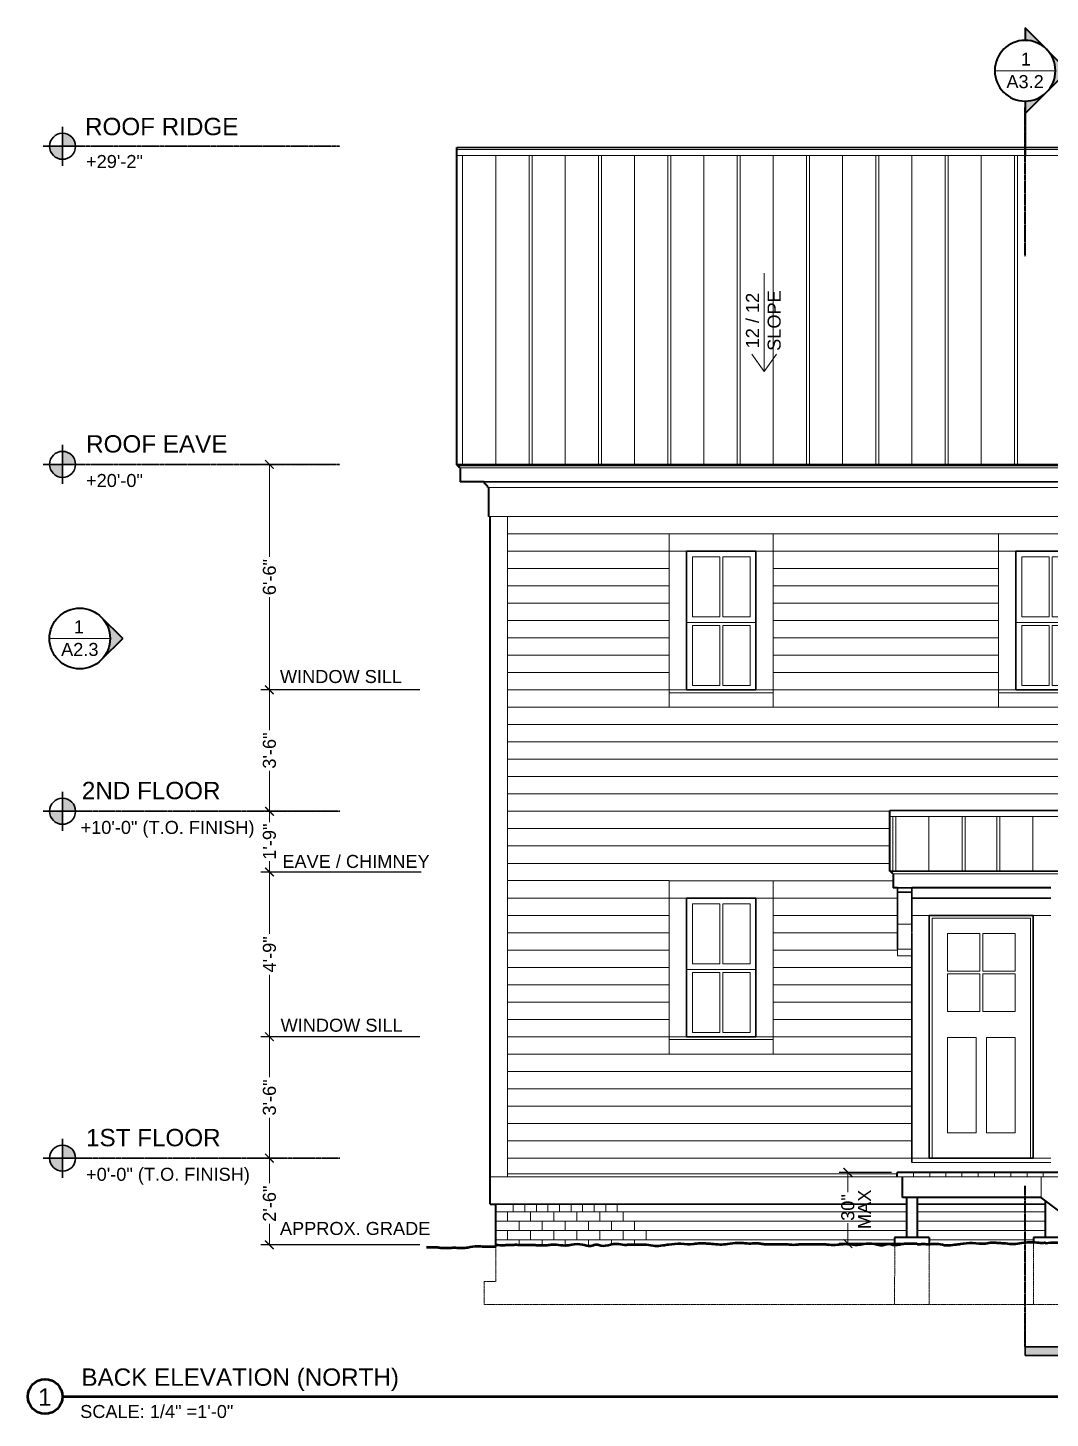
# Model space of a CAD drawing. Header units: inches. Extents: x -54 to 15382, y 469 to 41738.
# Drawn here: x 3318 to 3671.8, y 5338 to 5819 of the extents above; entities that cross this region are included whole.
import ezdxf

# ---------------------------------------------------------------- set-up
doc = ezdxf.new("R2010")
doc.units = ezdxf.units.IN
doc.header["$MEASUREMENT"] = 0
doc.linetypes.add('CENTER', pattern=[2, 1.25, -0.25, 0.25, -0.25])
doc.linetypes.add('DASHED2', pattern=[0.375, 0.25, -0.125])
doc.layers.get('0').update_dxf_attribs({"lineweight": 9})
for name, color, linetype, lineweight in [('1', 7, 'Continuous', 9), ('2', 7, 'Continuous', 18), ('3', 7, 'Continuous', 30), ('4', 7, 'Continuous', 40), ('5', 7, 'Continuous', 50), ('A-DIMSx', 7, 'Continuous', 9), ('A-LINK', 7, 'Continuous', 40), ('A-TEXTx', 7, 'Continuous', 18), ('TB-11x17', 7, 'Continuous', 50)]:
    doc.layers.add(name, color=color, linetype=linetype, lineweight=lineweight)
doc.styles.get("Standard").update_dxf_attribs({"font": 'arial.ttf'})
doc.dimstyles.get("Standard").update_dxf_attribs({"dimtxt": 3, "dimasz": 2, "dimexe": 0.03125, "dimexo": 0.0625, "dimgap": 0.03125, "dimtad": 0, "dimtoh": 1, "dimdec": 4, "dimlfac": 0.99985, "dimzin": 0, "dimdsep": 46, "dimlunit": 4, "dimtxsty": 'Standard', "dimblk": 'ARCHTICK', "dimblk1": 'ARCHTICK', "dimblk2": 'ARCHTICK', "dimcen": 0.09, "dimclrt": 256, "dimadec": 0, "dimazin": 0, "dimtfac": 1, "dimtdec": 4, "dimtofl": 0, "dimtmove": 0, "dimatfit": 3, "dimfxl": 1, "dimtolj": 1, "dimtzin": 0, "dimarcsym": 0})

# ---------------------------------------------------------------- blocks, each defined once
blk = doc.blocks.new('window elev 2448')
at = {"layer": '1', "lineweight": 5, "ltscale": 0.1}
for p, q in [((1005.39, 893.68), (999.39, 893.68)), ((1029.39, 893.68), (1035.39, 893.67))]:
    blk.add_line(p, q, dxfattribs=at)
at = {"layer": '2'}
for p, q in [((999.39, 899.68), (999.39, 839.69)), ((1035.39, 899.67), (999.39, 899.68)), ((1035.39, 899.67), (1035.39, 839.67)), ((1007.39, 870.93), (1007.39, 891.68)), ((1016.89, 891.68), (1007.39, 891.68)), ((1016.89, 870.93), (1016.89, 891.68)), ((1017.89, 870.93), (1017.89, 891.68)), ((1027.39, 891.68), (1017.89, 891.68)), ((1027.39, 870.93), (1027.39, 891.68)), ((1007.39, 870.93), (1016.89, 870.93)), ((1017.89, 870.93), (1027.39, 870.93)), ((1029.39, 868.93), (1005.39, 868.93)), ((1016.89, 867.93), (1007.39, 867.93)), ((1007.39, 847.18), (1007.39, 867.93)), ((1016.89, 847.18), (1016.89, 867.93)), ((1027.39, 867.93), (1017.89, 867.93)), ((1017.89, 847.18), (1017.89, 867.93)), ((1027.39, 847.18), (1027.39, 867.93)), ((1007.39, 847.18), (1016.89, 847.18)), ((1017.89, 847.18), (1027.39, 847.18)), ((999.39, 844.69), (1035.39, 844.69)), ((1035.39, 839.67), (999.39, 839.67))]:
    blk.add_line(p, q, dxfattribs=at)
at = {"layer": '2', "lineweight": 5, "ltscale": 0.1}
for p, q in [((1005.39, 845.69), (999.39, 845.69)), ((1029.42, 845.69), (1035.39, 845.67))]:
    blk.add_line(p, q, dxfattribs=at)
at = {"layer": '3'}
for p, q in [((1029.39, 893.68), (1005.39, 893.68)), ((1005.39, 893.68), (1005.39, 845.69)), ((1029.39, 893.68), (1029.39, 845.69)), ((1005.39, 845.69), (1029.39, 845.69))]:
    blk.add_line(p, q, dxfattribs=at)
blk = doc.blocks.new('_ArchTick')
at = {"color": 0, "linetype": 'ByBlock', "lineweight": 0, "const_width": 0.15}
blk.add_lwpolyline([(-0.5, -0.5), (0.5, 0.5)], dxfattribs=at)
blk = doc.blocks.new('*D123')
at = {"layer": 'A-DIMSx', "color": 0, "lineweight": -2, "ltscale": 0.1}
for p, q in [((3616.88, 5423.04), (3598.81, 5423.04)), ((3620.25, 5398.41), (3598.81, 5398.41))]:
    blk.add_line(p, q, dxfattribs=at)
at = {"layer": 'A-DIMSx', "color": 0, "lineweight": 5, "ltscale": 0.1}
for p, q in [((3601.81, 5423.04), (3601.81, 5416.22)), ((3601.81, 5398.41), (3601.81, 5405.52))]:
    blk.add_line(p, q, dxfattribs=at)
at = {"layer": 'A-DIMSx', "color": 0, "lineweight": 5, "xscale": 3, "yscale": 3, "zscale": 3}
for p, rotation in [((3601.81, 5423.04), 90), ((3601.81, 5398.41), 270)]:
    blk.add_blockref('_ArchTick', p, dxfattribs=dict(at, rotation=rotation))
at = {"layer": 'A-DIMSx', "ltscale": 0.25, "insert": (3601.81, 5410.87), "char_height": 4.5, "attachment_point": 5, "rotation": 90}
blk.add_mtext('\\A1;30"', dxfattribs=at)
blk = doc.blocks.new('Elevation Callout - 1')
at = {"layer": 'A-LINK', "ltscale": 0.1}
blk.add_hatch(color=256, dxfattribs=at).paths.add_polyline_path([(2031.59, 7377.65), (2039.01, 7370.23), (2046.43, 7377.65, -0.198912), (2039.01, 7374.58, -0.198912)])
for q in [(2031.59, 7377.65), (2046.43, 7377.65)]:
    blk.add_line((2039.01, 7370.23), q, dxfattribs=at)
blk.add_circle((2039.01, 7385.08), 10.5, dxfattribs=at)
blk = doc.blocks.new('Section Callout')
at = {"layer": 'A-LINK', "ltscale": 0.1}
h = blk.add_hatch(color=256, dxfattribs=at)
h.paths.add_polyline_path([(1891.06, 7392.5), (1883.64, 7385.08), (1891.06, 7377.65, -0.198912), (1887.98, 7385.08, -0.198912)])
h.paths.add_polyline_path([(1898.48, 7399.92), (1891.06, 7392.5, -0.198912), (1898.48, 7395.58)])
h.paths.add_polyline_path([(1891.06, 7377.65), (1898.48, 7370.23), (1898.48, 7374.58, -0.198912)])
for p, q in [((1883.64, 7385.08), (1898.48, 7399.92)), ((1898.48, 7399.92), (1898.48, 7395.58)), ((1883.64, 7385.08), (1898.48, 7370.23)), ((1898.48, 7374.58), (1898.48, 7370.23)), ((1898.48, 7370.23), (1898.48, 7355.49))]:
    blk.add_line(p, q, dxfattribs=at)
blk.add_circle((1898.48, 7385.08), 10.5, dxfattribs=at)
blk = doc.blocks.new('Section Tail 1a')
at = {"layer": 'A-LINK', "lineweight": 5, "ltscale": 0.1}
blk.add_hatch(color=256, dxfattribs=at).paths.add_polyline_path([(5.425, 3.094), (5.425, 3.156), (5.175, 3.156), (5.175, 3.094)])
at = {"layer": 'A-LINK', "linetype": 'Continuous', "lineweight": 30, "ltscale": 0.1}
for p, q in [((5.425, 3.156), (5.175, 3.156)), ((5.175, 3.094), (5.175, 3.156)), ((5.425, 2.906), (5.425, 3.156)), ((5.425, 3.094), (5.175, 3.094))]:
    blk.add_line(p, q, dxfattribs=at)
blk = doc.blocks.new('Point')
at = {"lineweight": 0, "ltscale": 0.1}
h = blk.add_hatch(color=256, dxfattribs=at)
h.dxf.hatch_style = 1
h.paths.add_polyline_path([(-3.2903, 4.1654, 0.414214), (-3.3528, 4.1029), (-3.2903, 4.1029)])
h.paths.add_polyline_path([(-3.2903, 4.1029), (-3.2903, 4.0404, 0.414214), (-3.2278, 4.1029)])
at = {"layer": '3', "ltscale": 0.1}
for q in [(-3.2903, 4.1966), (-3.384, 4.1029), (-3.1965, 4.1029), (-3.2903, 4.0091)]:
    blk.add_line((-3.2903, 4.1029), q, dxfattribs=at)
blk.add_circle((-3.2903, 4.1029), 0.0625, dxfattribs=at)
blk = doc.blocks.new('*D503')
at = {"layer": 'A-DIMSx', "color": 0, "lineweight": -2, "ltscale": 0.1}
for p, q in [((3399.63, 5427.94), (3398.63, 5427.94)), ((3453.63, 5397.95), (3398.63, 5397.95))]:
    blk.add_line(p, q, dxfattribs=at)
at = {"layer": 'A-DIMSx', "color": 0, "lineweight": 5, "ltscale": 0.1}
for p, q in [((3401.63, 5427.94), (3401.63, 5419.25)), ((3401.63, 5397.95), (3401.63, 5405.18))]:
    blk.add_line(p, q, dxfattribs=at)
at = {"layer": 'A-DIMSx', "color": 0, "lineweight": 5, "xscale": 3, "yscale": 3, "zscale": 3}
for p, rotation in [((3401.63, 5427.94), 90), ((3401.63, 5397.95), 270)]:
    blk.add_blockref('_ArchTick', p, dxfattribs=dict(at, rotation=rotation))
at = {"layer": 'A-DIMSx', "ltscale": 0.25, "insert": (3401.63, 5412.21), "char_height": 4.5, "attachment_point": 5, "rotation": 90}
blk.add_mtext('\\A1;2\'-6"', dxfattribs=at)
blk = doc.blocks.new('*D504')
at = {"layer": 'A-DIMSx', "color": 0, "lineweight": -2, "ltscale": 0.1}
for p, q in [((3404.67, 5469.94), (3398.63, 5469.94)), ((3401.9, 5427.94), (3398.63, 5427.94))]:
    blk.add_line(p, q, dxfattribs=at)
at = {"layer": 'A-DIMSx', "color": 0, "lineweight": 5, "ltscale": 0.1}
for p, q in [((3401.63, 5469.94), (3401.63, 5455.94)), ((3401.63, 5427.94), (3401.63, 5441.95))]:
    blk.add_line(p, q, dxfattribs=at)
at = {"layer": 'A-DIMSx', "color": 0, "lineweight": 5, "xscale": 3, "yscale": 3, "zscale": 3}
for p, rotation in [((3401.63, 5469.94), 90), ((3401.63, 5427.94), 270)]:
    blk.add_blockref('_ArchTick', p, dxfattribs=dict(at, rotation=rotation))
at = {"layer": 'A-DIMSx', "ltscale": 0.25, "insert": (3401.63, 5448.94), "char_height": 4.5, "attachment_point": 5, "rotation": 90}
blk.add_mtext('\\A1;3\'-6"', dxfattribs=at)
blk = doc.blocks.new('*D505')
at = {"layer": 'A-DIMSx', "color": 0, "lineweight": -2, "ltscale": 0.1}
for p, q in [((3454.18, 5526.93), (3398.63, 5526.93)), ((3453.63, 5469.94), (3398.63, 5469.94))]:
    blk.add_line(p, q, dxfattribs=at)
at = {"layer": 'A-DIMSx', "color": 0, "lineweight": 5, "ltscale": 0.1}
for p, q in [((3401.63, 5526.93), (3401.63, 5505.51)), ((3401.63, 5469.94), (3401.63, 5491.37))]:
    blk.add_line(p, q, dxfattribs=at)
at = {"layer": 'A-DIMSx', "color": 0, "lineweight": 5, "xscale": 3, "yscale": 3, "zscale": 3}
for p, rotation in [((3401.63, 5526.93), 90), ((3401.63, 5469.94), 270)]:
    blk.add_blockref('_ArchTick', p, dxfattribs=dict(at, rotation=rotation))
at = {"layer": 'A-DIMSx', "ltscale": 0.25, "insert": (3401.63, 5498.44), "char_height": 4.5, "attachment_point": 5, "rotation": 90}
blk.add_mtext('\\A1;4\'-9"', dxfattribs=at)
blk = doc.blocks.new('*D506')
at = {"layer": 'A-DIMSx', "color": 0, "lineweight": -2, "ltscale": 0.1}
for p, q in [((3453.63, 5589.94), (3398.63, 5589.94)), ((3400.42, 5547.94), (3398.63, 5547.94))]:
    blk.add_line(p, q, dxfattribs=at)
at = {"layer": 'A-DIMSx', "color": 0, "lineweight": 5, "ltscale": 0.1}
for p, q in [((3401.63, 5589.94), (3401.63, 5575.94)), ((3401.63, 5547.94), (3401.63, 5561.95))]:
    blk.add_line(p, q, dxfattribs=at)
at = {"layer": 'A-DIMSx', "color": 0, "lineweight": 5, "xscale": 3, "yscale": 3, "zscale": 3}
for p, rotation in [((3401.63, 5589.94), 90), ((3401.63, 5547.94), 270)]:
    blk.add_blockref('_ArchTick', p, dxfattribs=dict(at, rotation=rotation))
at = {"layer": 'A-DIMSx', "ltscale": 0.25, "insert": (3401.63, 5568.94), "char_height": 4.5, "attachment_point": 5, "rotation": 90}
blk.add_mtext('\\A1;3\'-6"', dxfattribs=at)
blk = doc.blocks.new('*D507')
at = {"layer": 'A-DIMSx', "color": 0, "lineweight": -2, "ltscale": 0.1}
for p, q in [((3424.04, 5667.94), (3398.63, 5667.94)), ((3453.63, 5589.94), (3398.63, 5589.94))]:
    blk.add_line(p, q, dxfattribs=at)
at = {"layer": 'A-DIMSx', "color": 0, "lineweight": 5, "ltscale": 0.1}
for p, q in [((3401.63, 5667.94), (3401.63, 5635.94)), ((3401.63, 5589.94), (3401.63, 5621.95))]:
    blk.add_line(p, q, dxfattribs=at)
at = {"layer": 'A-DIMSx', "color": 0, "lineweight": 5, "xscale": 3, "yscale": 3, "zscale": 3}
for p, rotation in [((3401.63, 5667.94), 90), ((3401.63, 5589.94), 270)]:
    blk.add_blockref('_ArchTick', p, dxfattribs=dict(at, rotation=rotation))
at = {"layer": 'A-DIMSx', "ltscale": 0.25, "insert": (3401.63, 5628.94), "char_height": 4.5, "attachment_point": 5, "rotation": 90}
blk.add_mtext('\\A1;6\'-6"', dxfattribs=at)
blk = doc.blocks.new('*D508')
at = {"layer": 'A-DIMSx', "color": 0, "lineweight": -2, "ltscale": 0.1}
for p, q in [((3424.04, 5547.94), (3398.63, 5547.94)), ((3454.18, 5526.93), (3398.63, 5526.93))]:
    blk.add_line(p, q, dxfattribs=at)
at = {"layer": 'A-DIMSx', "color": 0, "lineweight": 5, "ltscale": 0.1}
for p, q in [((3401.63, 5547.94), (3401.63, 5544.22)), ((3401.63, 5526.93), (3401.63, 5530.65))]:
    blk.add_line(p, q, dxfattribs=at)
at = {"layer": 'A-DIMSx', "color": 0, "lineweight": 5, "xscale": 3, "yscale": 3, "zscale": 3}
for p, rotation in [((3401.63, 5547.94), 90), ((3401.63, 5526.93), 270)]:
    blk.add_blockref('_ArchTick', p, dxfattribs=dict(at, rotation=rotation))
at = {"layer": 'A-DIMSx', "ltscale": 0.25, "insert": (3401.63, 5537.44), "char_height": 4.5, "attachment_point": 5, "rotation": 90}
blk.add_mtext('\\A1;1\'-9"', dxfattribs=at)

msp = doc.modelspace()

# ---------------------------------------------------------------- linework, layer by layer
at = {"layer": '1'}
for p, q in [((3866.0001005, 5776.8204422), (3466.5000785, 5776.8204422)), ((3630.0005739, 5511.9311436), (3624.0005739, 5511.9311436)), ((3665.9996271, 5511.9311436), (3671.9996271, 5511.9311436)), ((3636.2501005, 5436.6816169), (3636.2501005, 5469.6816169)), ((3646.2501005, 5469.6816169), (3636.2501005, 5469.6816169)), ((3646.2501005, 5436.6816169), (3646.2501005, 5469.6816169)), ((3649.7501005, 5436.6816169), (3649.7501005, 5469.6816169)), ((3649.7501005, 5469.6816169), (3659.7501005, 5469.6816169)), ((3659.7501005, 5436.6816169), (3659.7501005, 5469.6816169)), ((3636.2501005, 5436.6816169), (3646.2501005, 5436.6816169)), ((3649.7501005, 5436.6816169), (3659.7501005, 5436.6816169)), ((3478.0001005, 5421.535623), (3484.0001014, 5421.535623)), ((3679.3751005, 5421.535623), (3620.7501005, 5421.535623)), ((3624.5001005, 5421.535623), (3624.5001005, 5423.035623)), ((3630.1251005, 5421.535623), (3630.1251005, 5423.035623)), ((3635.6876005, 5421.535623), (3635.6876005, 5423.035623)), ((3641.3126005, 5421.535623), (3641.3126005, 5423.035623)), ((3646.9376005, 5421.535623), (3646.9376005, 5423.035623)), ((3652.5626005, 5421.535623), (3652.5626005, 5423.035623)), ((3658.1876005, 5421.535623), (3658.1876005, 5423.035623)), ((3663.8126005, 5421.535623), (3663.8126005, 5423.035623)), ((3668.6776256, 5414.285623), (3668.6776256, 5421.535623)), ((3669.4376005, 5421.535623), (3669.4376005, 5423.035623))]:
    msp.add_line(p, q, dxfattribs=at)
at = {"layer": '1', "linetype": 'DASHED2', "ltscale": 0.25}
for p, q in [((3480.0001005, 5385.335623), (3480.0001005, 5397.2561789)), ((3618.0196326, 5397.865736), (3618.0011791, 5377.335623)), ((3630.0016432, 5398.2519227), (3629.9828425, 5377.335623)), ((3666.0011791, 5398.7990692), (3666.0173584, 5377.335623)), ((3476.0001005, 5377.335623), (3476.0001005, 5385.335623)), ((3480.0001005, 5385.335623), (3476.0001005, 5385.335623)), ((3868.0001005, 5377.335623), (3476.0001005, 5377.335623))]:
    msp.add_line(p, q, dxfattribs=at)
at = {"layer": '2', "ltscale": 0.1}
for p, q in [((3652.6426538, 5804.1022121), (3673.6426538, 5804.1022121)), ((3325.5000787, 5607.7018038), (3346.5000788, 5607.7018038))]:
    msp.add_line(p, q, dxfattribs=at)
at = {"layer": '2'}
for p, q in [((3466.5000785, 5774.7429528), (3866.0001005, 5774.7429528)), ((3468.5000785, 5774.7429528), (3468.5000785, 5667.7219422)), ((3480.0000785, 5774.7429528), (3480.0000785, 5667.7219422)), ((3491.5000785, 5667.7219422), (3491.5000785, 5774.7429528)), ((3492.5000785, 5774.7429528), (3492.5000785, 5667.7219422)), ((3504.0000785, 5667.7219422), (3504.0000785, 5774.7429528)), ((3515.5000785, 5667.7219422), (3515.5000785, 5774.7429528)), ((3516.5000785, 5774.7429528), (3516.5000785, 5667.7219422)), ((3528.0000785, 5774.7429528), (3528.0000785, 5667.7219422)), ((3539.5000785, 5667.7219422), (3539.5000785, 5774.7429528)), ((3540.5000785, 5774.7429528), (3540.5000785, 5667.7219422)), ((3552.0000785, 5667.7219422), (3552.0000785, 5774.7429528)), ((3563.5000785, 5667.7219422), (3563.5000785, 5774.7429528)), ((3564.5000785, 5774.7429528), (3564.5000785, 5667.7219422)), ((3576.0000785, 5774.7429528), (3576.0000785, 5667.7219422)), ((3587.5000785, 5667.7219422), (3587.5000785, 5774.7429528)), ((3588.5000785, 5774.7429528), (3588.5000785, 5667.7219422)), ((3600.0000785, 5667.7219422), (3600.0000785, 5774.7429528)), ((3611.5000785, 5667.7219422), (3611.5000785, 5774.7429528)), ((3612.5000785, 5774.7429528), (3612.5000785, 5667.7219422)), ((3624.0000785, 5774.7429528), (3624.0000785, 5667.7219422)), ((3635.5000785, 5667.7219422), (3635.5000785, 5774.7429528)), ((3636.5000785, 5774.7429528), (3636.5000785, 5667.7219422)), ((3648.0000785, 5667.7219422), (3648.0000785, 5774.7429528)), ((3659.5000785, 5667.7219422), (3659.5000785, 5774.7429528)), ((3660.5000785, 5774.7429528), (3660.5000785, 5667.7219422)), ((3467.6279165, 5666.7284154), (3876.3722851, 5666.7284154)), ((3866.7500997, 5659.941612), (3477.5001019, 5659.941612)), ((3477.5001019, 5649.9416121), (3866.5000997, 5649.9416121)), ((3484.0001014, 5421.535623), (3484.0001011, 5649.9416121)), ((3484.0001011, 5643.9416121), (3540.0001077, 5643.9415195)), ((3576.0000945, 5643.9325551), (3654.0001074, 5643.9325551)), ((3484.0001011, 5637.9416121), (3540.0001124, 5637.9364013)), ((3576.0000945, 5637.9325551), (3654.0001074, 5637.9325551)), ((3484.0001011, 5631.9416121), (3540.000117, 5631.9416121)), ((3576.0000945, 5631.9325551), (3654.0001074, 5631.9325551)), ((3484.0001011, 5625.9416121), (3540.0001216, 5625.9416121)), ((3576.0000945, 5625.9325551), (3654.0001074, 5625.9325551)), ((3484.0001012, 5619.9416121), (3540.0001263, 5619.9416121)), ((3576.0000945, 5619.9325551), (3654.0001074, 5619.9325551)), ((3484.0001012, 5613.9416121), (3540.0001309, 5613.9416121)), ((3576.0000945, 5613.9325551), (3654.0001074, 5613.9325551)), ((3484.0001012, 5607.9416121), (3540.0001355, 5607.9416121)), ((3576.0000945, 5607.9325551), (3654.0001074, 5607.9325551)), ((3484.0001012, 5601.9416121), (3540.0001402, 5601.9416121)), ((3576.0000945, 5601.9325551), (3654.0001074, 5601.9325551)), ((3484.0001012, 5595.9416121), (3540.0001448, 5595.9416121)), ((3576.0000945, 5595.9325551), (3654.0001074, 5595.9325551)), ((3484.0001012, 5589.9416121), (3540.0001494, 5589.9431473)), ((3576.0000945, 5589.9325551), (3654.0001074, 5589.9325551)), ((3484.0001012, 5583.9416121), (3540.0001541, 5583.9431532)), ((3576.0000945, 5583.9326175), (3654.0001074, 5583.9325551)), ((3484.0001012, 5577.9326815), (3860.0001005, 5577.932402)), ((3484.0001012, 5571.9326815), (3860.0001005, 5571.932402)), ((3484.0001012, 5565.9326815), (3860.0001005, 5565.932402)), ((3484.0001012, 5559.9326815), (3860.0001005, 5559.932402)), ((3484.0001012, 5553.9326815), (3860.0001005, 5553.932402)), ((3484.0001012, 5547.9326815), (3616.3750968, 5547.9325831)), ((3616.3750968, 5546.1811436), (3679.3750968, 5546.1811436)), ((3617.3750968, 5527.2392194), (3617.3750968, 5546.1811436)), ((3618.3750968, 5546.1811436), (3618.3750968, 5527.2392194)), ((3629.8750968, 5546.1811436), (3629.8750968, 5527.2392194)), ((3641.3750968, 5527.2392194), (3641.3750968, 5546.1811436)), ((3642.3750968, 5546.1811436), (3642.3750968, 5527.2392194)), ((3653.3750968, 5527.2392194), (3653.3750968, 5546.1811436)), ((3654.3750968, 5546.1811436), (3654.3750968, 5527.2392194)), ((3665.8750968, 5527.2392194), (3665.8750968, 5546.1811436)), ((3484.0001012, 5541.9326815), (3616.3750968, 5541.9325831)), ((3484.0001012, 5535.9326815), (3616.3750968, 5535.9325831)), ((3484.0001012, 5529.9326815), (3616.3750968, 5529.9325831)), ((3617.5029348, 5526.2456926), (3678.4972661, 5526.2456926)), ((3484.0001011, 5523.9416121), (3540.0001077, 5523.9415195)), ((3576.0000945, 5523.9325551), (3617.5005739, 5523.9325551)), ((3671.4996271, 5521.4574777), (3671.6788846, 5521.4574777)), ((3484.0001011, 5517.9416121), (3540.0001124, 5517.9364013)), ((3576.0000945, 5517.9325551), (3619.0005739, 5517.9325551)), ((3624.0005739, 5517.9311435), (3671.9996271, 5517.9311436)), ((3484.0001011, 5511.9416121), (3540.000117, 5511.9416121)), ((3576.0000945, 5511.9325551), (3619.0005739, 5511.9325551)), ((3624.0005739, 5516.1707359), (3624.0005739, 5516.1811436)), ((3624.0005739, 5515.9311436), (3624.0005739, 5516.1707359)), ((3619.0005739, 5508.9311436), (3624.0005739, 5508.9311436)), ((3631.0005739, 5510.9311436), (3664.9996271, 5510.9311436)), ((3631.0005739, 5510.9311436), (3631.0005739, 5427.9415433)), ((3664.9996271, 5510.9311436), (3664.9996271, 5427.9415433)), ((3484.0001011, 5505.9416121), (3540.0001216, 5505.9416121)), ((3576.0000945, 5505.9325551), (3619.0005739, 5505.9325551)), ((3624.0005739, 5506.2465499), (3624.0005739, 5503.9325551)), ((3636.2501005, 5505.6816169), (3647.5001005, 5505.6816169)), ((3636.2501005, 5505.6816169), (3636.2501005, 5492.6816169)), ((3647.5001005, 5505.6816169), (3647.5001005, 5492.6816169)), ((3648.5001005, 5505.6816169), (3659.7501005, 5505.6816169)), ((3648.5001005, 5505.6816169), (3648.5001005, 5492.6816169)), ((3659.7501005, 5505.6816169), (3659.7501005, 5492.6816169)), ((3484.0001012, 5499.9416121), (3540.0001263, 5499.9416121)), ((3576.0000945, 5499.9325551), (3619.0005739, 5499.9325551)), ((3619.0005739, 5500.2465499), (3624.0005739, 5500.2465499)), ((3619.0005739, 5497.9325551), (3619.0005739, 5500.2465499)), ((3619.0005739, 5497.9325551), (3624.0005739, 5497.9325551)), ((3484.0001012, 5493.9416121), (3540.0001309, 5493.9416121)), ((3576.0000945, 5493.9325551), (3624.0005739, 5493.9325551)), ((3636.2501005, 5492.6816169), (3647.5001005, 5492.6816169)), ((3648.5001005, 5492.6816169), (3659.7501005, 5492.6816169)), ((3484.0001012, 5487.9416121), (3540.0001355, 5487.9416121)), ((3576.0000945, 5487.9325551), (3624.0005739, 5487.9325551)), ((3636.2501005, 5491.6816169), (3647.5001005, 5491.6816169)), ((3636.2501005, 5491.6816169), (3636.2501005, 5478.6816169)), ((3647.5001005, 5491.6816169), (3647.5001005, 5478.6816169)), ((3648.5001005, 5491.6816169), (3659.7501005, 5491.6816169)), ((3648.5001005, 5491.6816169), (3648.5001005, 5478.6816169)), ((3659.7501005, 5491.6816169), (3659.7501005, 5478.6816169)), ((3484.0001012, 5481.9416121), (3540.0001402, 5481.9416121)), ((3576.0000945, 5481.9325551), (3624.0005739, 5481.9325551)), ((3636.2501005, 5478.6816169), (3647.5001005, 5478.6816169)), ((3648.5001005, 5478.6816169), (3659.7501005, 5478.6816169)), ((3484.0001012, 5475.9416121), (3540.0001448, 5475.9416121)), ((3576.0000945, 5475.9325551), (3624.0005739, 5475.9325551)), ((3484.0001012, 5469.9416121), (3540.0001494, 5469.9431473)), ((3576.0000945, 5469.9325551), (3624.0005739, 5469.9325551)), ((3484.0001012, 5463.9416121), (3540.0001541, 5463.9431532)), ((3576.0000945, 5463.9326175), (3624.0005739, 5463.9325551)), ((3484.0001014, 5457.9325551), (3624.0005739, 5457.9325551)), ((3484.0001014, 5451.9325551), (3624.0005739, 5451.9325551)), ((3484.0001016, 5445.9234981), (3624.000574, 5445.9234981)), ((3484.0001016, 5439.9234981), (3624.000574, 5439.9234981)), ((3507.2505739, 5439.9416121), (3507.2505739, 5439.9468159)), ((3484.0001017, 5433.9144411), (3624.0005742, 5433.9144411)), ((3484.0001017, 5427.9144411), (3624.0005742, 5427.9144411)), ((3507.2505739, 5427.9312045), (3507.2505739, 5427.9416121)), ((3630.0005739, 5427.9415433), (3624.0005739, 5427.9415433)), ((3624.0005739, 5426.4415433), (3671.9996271, 5426.4415433)), ((3665.9996271, 5427.9415433), (3671.9996271, 5427.9415433)), ((3484.0001014, 5422.535623), (3618.8751005, 5422.535623)), ((3484.0001014, 5421.535623), (3618.8751005, 5421.535623)), ((3486.0001005, 5409.335623), (3486.0001005, 5412.035623)), ((3490.0001005, 5409.335623), (3490.0001005, 5412.035623)), ((3494.0001005, 5409.335623), (3494.0001005, 5412.035623)), ((3498.0001005, 5409.335623), (3498.0001005, 5412.035623)), ((3502.0001005, 5409.335623), (3502.0001005, 5412.035623)), ((3506.0001005, 5409.335623), (3506.0001005, 5412.035623)), ((3510.0001005, 5409.335623), (3510.0001005, 5412.035623)), ((3514.0001005, 5409.335623), (3514.0001005, 5412.035623)), ((3518.0001005, 5409.335623), (3518.0001005, 5412.035623)), ((3522.0001005, 5409.335623), (3522.0001005, 5412.035623)), ((3622.2501005, 5409.335623), (3480.0001005, 5409.335623)), ((3480.0001005, 5406.135623), (3622.2501005, 5406.135623)), ((3484.0001005, 5406.135623), (3484.0001005, 5409.335623)), ((3488.0001005, 5402.935623), (3488.0001005, 5406.135623)), ((3492.0001005, 5406.135623), (3492.0001005, 5409.335623)), ((3496.0001005, 5402.935623), (3496.0001005, 5406.135623)), ((3500.0001005, 5406.135623), (3500.0001005, 5409.335623)), ((3504.0001005, 5402.935623), (3504.0001005, 5406.135623)), ((3508.0001005, 5406.135623), (3508.0001005, 5409.335623)), ((3512.0001005, 5402.935623), (3512.0001005, 5406.135623)), ((3516.0001005, 5406.135623), (3516.0001005, 5409.335623)), ((3520.0001005, 5402.935623), (3520.0001005, 5406.135623)), ((3524.0001005, 5406.135623), (3524.0001005, 5409.335623)), ((3528.0001005, 5402.935623), (3528.0001005, 5406.135623)), ((3637.0001005, 5409.335623), (3625.7501005, 5409.335623)), ((3625.7501005, 5409.335623), (3670.2501005, 5409.335623)), ((3625.7501005, 5406.135623), (3670.2501005, 5406.135623)), ((3625.7501005, 5406.135623), (3637.0001005, 5406.135623)), ((3622.2501005, 5402.935623), (3480.0001005, 5402.935623)), ((3484.0001005, 5399.735623), (3484.0001005, 5402.935623)), ((3492.0001005, 5399.735623), (3492.0001005, 5402.935623)), ((3500.0001005, 5399.735623), (3500.0001005, 5402.935623)), ((3508.0001005, 5399.735623), (3508.0001005, 5402.935623)), ((3516.0001005, 5399.735623), (3516.0001005, 5402.935623)), ((3524.0001005, 5399.735623), (3524.0001005, 5402.935623)), ((3532.0001005, 5399.735623), (3532.0001005, 5402.935623)), ((3637.0001005, 5402.935623), (3625.7501005, 5402.935623)), ((3625.7501005, 5402.935623), (3670.2501005, 5402.935623)), ((3480.0001005, 5399.735623), (3618.0011791, 5399.735623)), ((3488.0001005, 5398.0531497), (3488.0001005, 5399.735623)), ((3496.0001005, 5397.8026674), (3496.0001005, 5399.735623)), ((3504.0001005, 5397.789562), (3504.0001005, 5399.735623)), ((3512.0001005, 5397.6471), (3512.0001005, 5399.735623)), ((3520.0001005, 5398.1381712), (3520.0001005, 5399.735623)), ((3528.0001005, 5398.0531497), (3528.0001005, 5399.735623)), ((3629.9990218, 5399.735623), (3666.0011791, 5399.735623))]:
    msp.add_line(p, q, dxfattribs=at)
at = {"layer": '2', "ltscale": 0.25}
msp.add_line((3620.7501005, 5421.535623), (3618.8751005, 5421.535623), dxfattribs=at)
at = {"layer": '3', "linetype": 'CENTER', "ltscale": 0.25}
for p, q in [((3336.7873136, 5777.9691275), (3426.0373136, 5777.9691275)), ((3336.7873136, 5667.9416121), (3426.0373136, 5667.9416121)), ((3334.5373136, 5547.9416121), (3426.0373136, 5547.9416121)), ((3334.5373136, 5427.9416121), (3426.0373136, 5427.9416121))]:
    msp.add_line(p, q, dxfattribs=at)
at = {"layer": '3'}
for p, q in [((3466.5000785, 5777.5704422), (3866.0001005, 5777.5704422)), ((3868.0372989, 5661.9416121), (3475.9629027, 5661.941612)), ((3616.3750968, 5548.1811436), (3679.3750968, 5548.1811436)), ((3616.3750968, 5527.2392194), (3679.3750968, 5527.2392194)), ((3618.5005739, 5521.4588893), (3618.6798314, 5521.4588893)), ((3619.0005739, 5519.9228923), (3619.0005739, 5521.4588893)), ((3624.0005739, 5519.9228923), (3624.0005739, 5521.4588893)), ((3619.0005739, 5519.9228923), (3624.0005739, 5519.9228923)), ((3619.0005739, 5508.9311436), (3619.0005739, 5519.9228923)), ((3624.0005739, 5508.9311436), (3624.0005739, 5519.9228923)), ((3624.0005739, 5517.9311436), (3671.9996271, 5517.9311436)), ((3624.0005739, 5506.2465499), (3624.0005739, 5514.9311436)), ((3630.0005739, 5511.9311436), (3630.0005739, 5427.9415433)), ((3630.0005739, 5511.9311436), (3665.9996271, 5511.9311436)), ((3665.9996271, 5511.9311436), (3665.9996271, 5427.9415433)), ((3619.0005739, 5508.9311436), (3619.0005739, 5500.2465499)), ((3624.0005739, 5505.9325551), (3624.0005739, 5426.4415433)), ((3629.9721945, 5427.9339391), (3665.9607865, 5427.9415433)), ((3480.0001005, 5412.035623), (3622.2501005, 5412.035623)), ((3625.7501005, 5412.035623), (3670.2501005, 5412.035623))]:
    msp.add_line(p, q, dxfattribs=at)
at = {"layer": '3', "ltscale": 0.1}
msp.add_line((3624.0005739, 5521.4588893), (3619.0005739, 5521.4588893), dxfattribs=at)
at = {"layer": '4'}
for p, q in [((3466.5000785, 5667.7219422), (3466.5000785, 5777.5704422)), ((3466.6279092, 5667.7219422), (3466.6279092, 5667.4784154)), ((3467.6279092, 5666.7284154), (3467.3779092, 5666.7284154)), ((3467.6279165, 5666.7284154), (3467.6279165, 5661.941612)), ((3475.9629027, 5661.941612), (3467.6279165, 5661.941612)), ((3476.6813835, 5660.691612), (3476.6813835, 5660.941612)), ((3477.5001019, 5659.941612), (3477.2501019, 5659.941612)), ((3477.2501019, 5659.941612), (3477.5001019, 5659.941612)), ((3477.5001019, 5659.941612), (3477.5001019, 5649.9416121)), ((3478.0001005, 5412.035623), (3478.0001011, 5649.9416121)), ((3616.3750968, 5527.2392194), (3616.3750968, 5548.1811436)), ((3616.5005739, 5527.2392194), (3616.5005739, 5526.9956926)), ((3617.5005739, 5526.2456926), (3617.2505739, 5526.2456926)), ((3617.5005739, 5526.2456926), (3617.5005739, 5521.4588893)), ((3619.0005739, 5521.4588893), (3617.5005739, 5521.4588893)), ((3671.9996271, 5521.4574777), (3624.0005739, 5521.4588893)), ((3680.6251005, 5423.035623), (3618.8751005, 5423.035623)), ((3618.8751005, 5421.535623), (3618.8751005, 5423.035623)), ((3620.7501005, 5414.285623), (3620.7501005, 5421.535623)), ((3478.0001005, 5412.035623), (3480.0001005, 5412.035623)), ((3480.0001005, 5397.2561789), (3480.0001005, 5412.035623)), ((3668.6776256, 5414.285623), (3620.7501005, 5414.285623)), ((3622.2501005, 5400.535623), (3622.2501005, 5414.285623)), ((3625.7501005, 5414.285623), (3625.7501005, 5400.535623)), ((3668.6776256, 5414.2774791), (3688.129267, 5399.6887481)), ((3670.2501005, 5400.535623), (3670.2501005, 5413.098123)), ((3622.2501005, 5400.535623), (3618.0011791, 5400.535623)), ((3618.0011791, 5400.535623), (3618.0011791, 5397.6703424)), ((3629.9990218, 5400.535623), (3622.2501005, 5400.535623)), ((3629.9990218, 5400.535623), (3629.9990218, 5398.2519117)), ((3670.2501005, 5400.535623), (3666.0011791, 5400.535623)), ((3666.0011791, 5400.535623), (3666.0011791, 5398.7990692)), ((3677.9990218, 5400.535623), (3670.2501005, 5400.535623))]:
    msp.add_line(p, q, dxfattribs=at)
for centre, radius, start, end in [((3466.6902065, 5666.7907126), 0.6905186, 354.8238451, 95.176156172), ((3476.7828605, 5661.7726287), 0.8371895, 168.355064866, 263.037973001), ((3476.5115778, 5659.9722228), 0.7391582, 357.626528565, 76.718910009), ((3616.5628712, 5526.3079899), 0.6905186, 354.8238451, 95.176156172)]:
    msp.add_arc(centre, radius, start, end, dxfattribs=at)
at = {"layer": '5'}
msp.add_line((3466.5000785, 5667.7219422), (3877.5000785, 5667.7219422), dxfattribs=at)
at = {"layer": '5', "ltscale": 0.1}
msp.add_line((3330.0000785, 5345.5008975), (3981.803245, 5345.5008975), dxfattribs=at)
msp.add_circle((3324.0000785, 5345.5008975), 6, dxfattribs=at)
at = {"layer": '5'}
for points, knots in [([(3480.0001005, 5397.2561789), (3476.5183451, 5397.1086676), (3473.4441694, 5397.758974), (3470.739486, 5396.9184234), (3467.951042, 5396.7883053), (3466.7233269, 5396.7194932), (3465.611561, 5397.0330741), (3464.6243441, 5396.7818785), (3461.1412891, 5396.7417866), (3459.9293544, 5397.0316516), (3458.9673221, 5396.9990809), (3457.1753767, 5397.0972267), (3456.0001005, 5397.0489107)], [0, 0, 0, 0, 1.6783925763, 3.483630322, 4.5769712725, 6.123192334, 7.1486998183, 7.9498657731, 9.1208240406, 10.2097191312, 11.0070223303, 11.7241145483, 11.7241145483, 11.7241145483, 11.7241145483]), ([(3480.0001005, 5397.9973954), (3480.8846703, 5397.8814556), (3482.3042, 5397.6953991), (3484.0920312, 5398.0777246), (3485.5740345, 5397.9568411), (3486.9038083, 5398.0895214), (3488.1428968, 5397.9516765), (3489.3276555, 5397.9927552), (3490.8614361, 5397.9590391), (3492.589223, 5398.050718), (3494.800746, 5397.7836314), (3496.8994301, 5397.777772), (3499.0594405, 5398.0754564), (3501.3049657, 5398.0786546), (3503.7193026, 5397.5965799), (3506.747993, 5398.2350581), (3509.4930922, 5398.3948244), (3511.8876449, 5397.5020367), (3513.5819748, 5397.7285987), (3515.0099564, 5398.3300168), (3516.9331434, 5397.3476225), (3519.255008, 5398.0026949), (3521.9654166, 5398.5457488), (3524.0499011, 5397.8985756), (3525.9589816, 5398.0701884), (3527.6909231, 5398.0587107), (3529.7373483, 5398.0291158), (3532.2960569, 5398.1924707), (3534.9661778, 5397.4174858), (3537.5784459, 5397.8210163), (3540.540609, 5398.1776771), (3544.0890829, 5398.6728652), (3547.3806696, 5397.9732019), (3549.9913536, 5398.62867), (3551.5350979, 5398.5867062), (3553.453013, 5398.4462043), (3555.5329069, 5398.3004203), (3558.1998553, 5397.9888508), (3561.3692904, 5398.4552476), (3564.4709101, 5398.9078647), (3567.5482535, 5398.3247633), (3569.8497044, 5398.6616096), (3571.7379362, 5398.443572), (3573.4061296, 5398.1003169), (3575.899318, 5398.258112), (3578.5003668, 5398.1924882), (3580.3837773, 5398.1982923), (3581.0001005, 5398.2001917)], [0, 0, 0, 0, 2.6529194352, 4.2573215922, 5.4164530631, 7.0911371631, 8.2475457001, 9.1424284325, 10.6434907949, 12.8516979582, 14.3147620561, 17.3168867809, 19.114976073, 20.8469711066, 24.0403607494, 26.363871891, 30.0742089263, 32.1103617678, 33.8516042112, 35.1119372476, 36.5297832171, 39.8619674173, 41.9746089412, 44.7750674343, 46.1707600226, 47.6978272911, 49.9710707726, 52.3164807139, 55.3425280243, 58.1293589993, 60.1299455118, 64.3241227489, 68.8188799914, 69.8888235483, 72.3460349694, 73.3979104104, 75.6651746964, 78.606541836, 81.3999059133, 85.2446410438, 87.9213730028, 90.6853426906, 92.1358705792, 93.6049452934, 95.7757124021, 99.5759981715, 101.4244930562, 101.4244930562, 101.4244930562, 101.4244930562]), ([(3581.0001005, 5398.2001917), (3581.8846703, 5398.0842519), (3583.3042, 5397.8981954), (3585.0920312, 5398.2805208), (3586.5740345, 5398.1596373), (3587.9038083, 5398.2923177), (3589.1428968, 5398.1544728), (3590.3276555, 5398.1955514), (3591.8614361, 5398.1618354), (3593.589223, 5398.2535143), (3595.800746, 5397.9864276), (3597.8994301, 5397.9805682), (3600.0594404, 5398.2782527), (3602.3049657, 5398.2814508), (3604.7193026, 5397.7993762), (3607.747993, 5398.4378544), (3610.4930922, 5398.5976206), (3612.8876449, 5397.704833), (3614.5819748, 5397.9313949), (3616.0099564, 5398.5328131), (3617.9331434, 5397.5504187), (3620.0869686, 5398.1580818), (3621.7178755, 5398.4973359), (3625.7501005, 5398.4673708)], [0, 0, 0, 0, 2.6529194352, 4.2573215922, 5.4164530631, 7.0911371631, 8.2475457001, 9.1424284325, 10.6434907949, 12.8516979582, 14.3147620561, 17.3168867809, 19.114976073, 20.8469711066, 24.0403607494, 26.363871891, 30.0742089263, 32.1103617678, 33.8516042112, 35.1119372476, 36.5297832171, 39.8619674173, 41.4779394979, 41.4779394979, 41.4779394979, 41.4779394979]), ([(3625.7501005, 5398.1999411), (3626.1378808, 5398.1985882), (3627.0358458, 5398.2724753), (3628.6909231, 5398.2615069), (3630.7373483, 5398.2319121), (3633.2960569, 5398.395267), (3635.9661778, 5397.6202821), (3638.5784459, 5398.0238126), (3641.540609, 5398.3804734), (3645.0890829, 5398.8756615), (3648.3806696, 5398.1759981), (3650.9913536, 5398.8314662), (3652.5350979, 5398.7895025), (3654.453013, 5398.6490006), (3656.5329069, 5398.5032166), (3659.1998553, 5398.1916471), (3662.3692904, 5398.6580438), (3665.4709101, 5399.110661), (3668.2050072, 5398.5925986), (3669.6739987, 5398.7142708), (3670.2501005, 5398.7463196)], [45.0056681202, 45.0056681202, 45.0056681202, 45.0056681202, 46.1707600226, 47.6978272911, 49.9710707726, 52.3164807139, 55.3425280243, 58.1293589993, 60.1299455118, 64.3241227489, 68.8188799914, 69.8888235483, 72.3460349694, 73.3979104104, 75.6651746964, 78.606541836, 81.3999059133, 85.2446410438, 87.9213730028, 89.6496467537, 89.6496467537, 89.6496467537, 89.6496467537]), ([(3670.0819601, 5398.5857636), (3673.2623352, 5398.9320053), (3674.7140443, 5398.5826166), (3675.9238908, 5398.8413408), (3677.4058941, 5398.7204573), (3678.7356679, 5398.8531376), (3679.6273816, 5399.2548689), (3680.536915, 5399.3262048), (3682.3916497, 5399.2370349), (3683.8183687, 5399.6472166), (3685.7469208, 5399.2808039), (3687.5635062, 5399.7898885), (3690.8913, 5399.6631315), (3693.1368253, 5399.6631315), (3695.5511622, 5399.6631315), (3698.5798526, 5399.5941936), (3701.2068439, 5399.7855679), (3703.7195045, 5399.8452505), (3705.5520493, 5399.6709348), (3707.2462781, 5399.8046898), (3709.0965544, 5399.6263499), (3712.8193993, 5399.8938597), (3713.7972762, 5399.309365), (3717.0613812, 5399.8660385), (3718.6465231, 5399.4204456), (3719.6781694, 5399.4945708), (3722.60009, 5399.4146745), (3724.300739, 5399.574467), (3727.2340734, 5399.6315358), (3729.4103055, 5399.5060528), (3732.3724686, 5399.6201903), (3735.9209425, 5399.4364814), (3739.2125292, 5398.7368181), (3741.8232132, 5399.3922862), (3743.3669575, 5399.3503224), (3745.2848726, 5399.2098205), (3747.3647665, 5399.0640365), (3750.0317149, 5398.752467), (3753.20115, 5399.2188638), (3756.3027697, 5399.6714809), (3759.3801131, 5399.0883795), (3761.681564, 5399.4252258), (3763.5697958, 5399.2071882), (3765.2379892, 5398.8639331), (3767.7311776, 5399.0217282), (3770.3322264, 5398.9561044), (3771.5122386, 5398.2585103), (3773.0001005, 5398.3362993)], [1.7510751614, 1.7510751614, 1.7510751614, 1.7510751614, 2.6529194352, 4.2573215922, 5.4164530631, 7.0911371631, 8.2475457001, 9.1424284325, 10.6434907949, 12.8516979582, 14.3147620561, 17.3168867809, 19.114976073, 20.8469711066, 24.0403607494, 26.363871891, 30.0742089263, 32.1103617678, 33.8516042112, 35.1119372476, 36.5297832171, 39.8619674173, 41.9746089412, 44.7750674343, 46.1707600226, 47.6978272911, 49.9710707726, 52.3164807139, 55.3425280243, 58.1293589993, 60.1299455118, 64.3241227489, 68.8188799914, 69.8888235483, 72.3460349694, 73.3979104104, 75.6651746964, 78.606541836, 81.3999059133, 85.2446410438, 87.9213730028, 90.6853426905, 92.1358705792, 93.6049452934, 95.7757124021, 99.5759981715, 101.4244930562, 101.4244930562, 101.4244930562, 101.4244930562])]:
    msp.add_open_spline(points, degree=3, knots=knots, dxfattribs=at)
at = {"layer": 'A-LINK', "linetype": 'CENTER', "ltscale": 0.15}
for p, q in [((3663.1426538, 5739.9639855), (3663.1426538, 5791.3742901)), ((3663.1426538, 5362.6429143), (3663.1426538, 5418.4518413))]:
    msp.add_line(p, q, dxfattribs=at)

# ---------------------------------------------------------------- block references
at = {"ltscale": 0.1, "xscale": -1}
msp.add_blockref('Section Callout', (5561.6276047, -1580.9733715), dxfattribs=at)
at = {"ltscale": 0.1, "xscale": -72, "yscale": 72, "zscale": 72}
for p in [(3093.1378047, 5482.5614162), (3093.1378047, 5372.5339007), (3093.1378047, 5252.5339007), (3093.1378047, 5132.5339007)]:
    msp.add_blockref('Point', p, dxfattribs=at)
at = {"ltscale": 0.1, "rotation": 90}
msp.add_blockref('Elevation Callout - 1', (10721.0756621, 3568.6917728), dxfattribs=at)
at = {"layer": '2'}
for p in [(2540.6112458, 4744.2579459), (2540.6112458, 4624.2579459)]:
    msp.add_blockref('window elev 2448', p, dxfattribs=at)
at = {"layer": '2', "xscale": -1}
msp.add_blockref('window elev 2448', (4689.3889561, 4744.2579459), dxfattribs=at)
at = {"layer": 'A-LINK', "ltscale": 0.1, "xscale": 48, "yscale": 48, "zscale": 48, "rotation": 180}
msp.add_blockref('Section Tail 1a', (3923.5340016, 5511.1429705), dxfattribs=at)

# ---------------------------------------------------------------- texts
at = {"ltscale": 0.1, "char_height": 6}
for s, insert, width, attachment_point in [('{BACK ELEVATION (NORTH)}', (3336.5507615, 5347.4031323), 116.922436811, 7), ('{1}', (3323.8934344, 5345.3052195), 11.15057809, 5)]:
    msp.add_mtext(s, dxfattribs=dict(at, insert=insert, width=width, attachment_point=attachment_point))
at = {"layer": 'A-DIMSx', "ltscale": 0.1, "char_height": 4.5, "width": 68.561329235, "attachment_point": 1}
for s, insert in [('{WINDOW SILL}', (3405.2694589, 5596.8048037)), ('{WINDOW SILL}', (3405.493884, 5476.1889723)), ('{APPROX. GRADE}', (3405.2612897, 5405.8884468))]:
    msp.add_mtext(s, dxfattribs=dict(at, insert=insert))
at = {"layer": 'A-DIMSx', "ltscale": 0.25, "insert": (3607.5158569, 5410.2382874), "char_height": 4.5, "attachment_point": 5, "rotation": 90}
msp.add_mtext('{MAX}', dxfattribs=at)
at = {"layer": 'A-LINK', "ltscale": 0.1, "attachment_point": 5}
for s, insert, char_height, width in [('{1}', (3663.4527969, 5808.1455632), 4.5, 9.771161836), ('{\\H0.75x;A3.2}', (3663.1469116, 5800.2922479), 6, 9.85131083), ('{1}', (3335.6899354, 5611.7451548), 4.5, 9.771161836), ('{\\H0.75x;A2.3}', (3335.9958207, 5603.8918396), 6, 9.85131083)]:
    msp.add_mtext(s, dxfattribs=dict(at, insert=insert, char_height=char_height, width=width))
at = {"layer": 'A-TEXTx', "ltscale": 0.5, "attachment_point": 1}
for s, insert, char_height, width in [('{ROOF RIDGE }', (3337.8076571, 5787.8092037), 6, 81.256520484), ('{+29\'-2"}', (3338.1623403, 5774.9544242), 4.5, 81.256520484), ('{ROOF EAVE}', (3338.1947958, 5678.0278459), 6, 81.256520484), ('{+20\'-0"}', (3338.1623403, 5664.6130223), 4.5, 81.256520484), ('{2ND FLOOR }', (3336.7137038, 5558.1209374), 6, 97.332351113), ('{+10\'-0" (T.O. FINISH)}', (3336.2609466, 5544.6130223), 4.5, 81.256520484), ('{1ST FLOOR}', (3338.1623403, 5438.0604536), 6, 94.776154357), ('{+0\'-0" (T.O. FINISH)}', (3338.1623403, 5424.6130223), 4.5, 81.256520484)]:
    msp.add_mtext(s, dxfattribs=dict(at, insert=insert, char_height=char_height, width=width))
at = {"layer": 'A-TEXTx', "ltscale": 0.5, "insert": (3572.5747236, 5717.6902096), "char_height": 4.5, "attachment_point": 5, "rotation": 90}
msp.add_mtext('{12 / 12 \\PSLOPE}', dxfattribs=at)
at = {"layer": 'A-TEXTx', "insert": (3406.0961936, 5532.8566433), "char_height": 4.5, "width": 68.561329235, "attachment_point": 1}
msp.add_mtext('{EAVE / CHIMNEY }', dxfattribs=at)
at = {"layer": 'TB-11x17', "ltscale": 0.5, "insert": (3336.1299871, 5342.5657064), "char_height": 4.5, "width": 73.076179956, "attachment_point": 1}
msp.add_mtext('\\A1;SCALE: 1/4" =1\'-0"', dxfattribs=at)

# ---------------------------------------------------------------- dimensions: what is measured, and where the dimension line sits
at = {"layer": 'A-DIMSx', "ltscale": 0.1}
for base, p1, p2, picture, middle in [((3401.6291723, 5667.9416121), (3455.6291723, 5589.9431473), (3426.0373136, 5667.9416121), '*D507', (3401.6291723, 5628.9423797)), ((3401.6291723, 5589.9431473), (3402.4186429, 5547.9416121), (3455.6291723, 5589.9431473), '*D506', (3401.6291723, 5568.9423797)), ((3401.6291723, 5547.9416121), (3456.1767944, 5526.9331926), (3426.0373136, 5547.9416121), '*D508', (3401.6291723, 5537.4374023)), ((3401.6291723, 5526.9331926), (3455.6291723, 5469.9429775), (3456.1767944, 5526.9331926), '*D505', (3401.6291723, 5498.4380851)), ((3401.6291723, 5469.9429775), (3403.8970136, 5427.9416121), (3406.6712438, 5469.9429775), '*D504', (3401.6291723, 5448.9422948))]:
    dim = msp.add_linear_dim(base=base, p1=p1, p2=p2, angle=90, dimstyle='Standard', override={"dimtxt": 4.5, "dimasz": 3, "dimexe": 3, "dimexo": 2, "dimgap": 1, "dimlfac": -47.9928, "dimlwd": 5}, dxfattribs=at)
    dim.commit()
    dim.dimension.update_dxf_attribs({"geometry": picture, "text_midpoint": middle})
dim = msp.add_linear_dim(base=(3401.6291723, 5397.9466674), p1=(3401.6291723, 5427.9416121), p2=(3455.6291723, 5397.9466674), angle=90, dimstyle='Standard', override={"dimtxt": 4.5, "dimasz": 3, "dimexe": 3, "dimexo": 2, "dimgap": 1, "dimlfac": -47.9928, "dimlwd": 5}, dxfattribs=at)
dim.commit()
dim.dimension.update_dxf_attribs({"geometry": '*D503', "text_midpoint": (3401.6291723, 5412.2126505), "dimtype": 160})
dim = msp.add_linear_dim(base=(3601.8075697, 5398.4111271), p1=(3618.875094, 5423.0356317), p2=(3622.2500939, 5398.4111271), angle=90, text='30"', dimstyle='Standard', override={"dimtxt": 4.5, "dimasz": 3, "dimexe": 3, "dimexo": 2, "dimgap": 1, "dimlfac": -47.9928, "dimlwd": 5}, dxfattribs=at)
dim.commit()
dim.dimension.update_dxf_attribs({"geometry": '*D123', "text_midpoint": (3601.8075697, 5410.8682746), "dimtype": 160})

# ---------------------------------------------------------------- leaders
at = {"layer": 'A-TEXTx'}
msp.add_leader([(3572.8605676, 5700.0250893), (3572.8605676, 5722.0653388), (3572.8605676, 5734.114367)], dimstyle='Standard', override={"dimasz": 6, "dimgap": 1, "dimldrblk": 'Open90', "dimlwd": -1}, dxfattribs=at)

doc.saveas('drawing.dxf')
